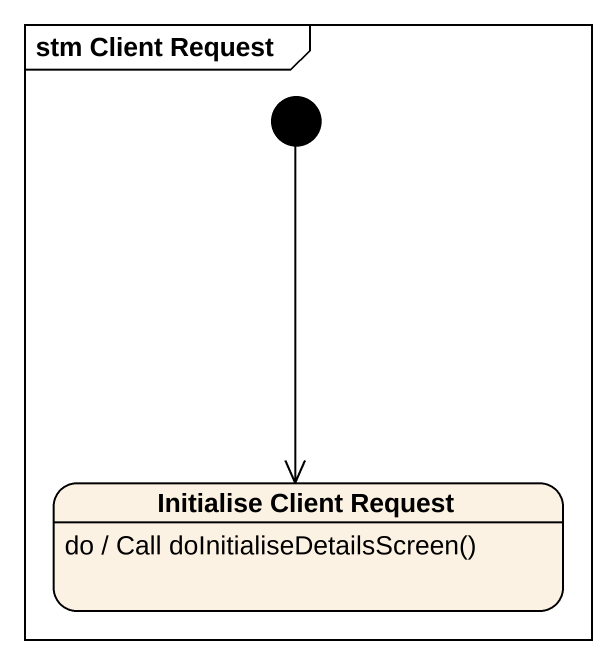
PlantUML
@startuml
mainframe stm Client Request
hide empty description
state "Initialise Client Request" as Initialise_Client_Request
Initialise_Client_Request : do / Call doInitialiseDetailsScreen()
[*] --> Initialise_Client_Request
@enduml
